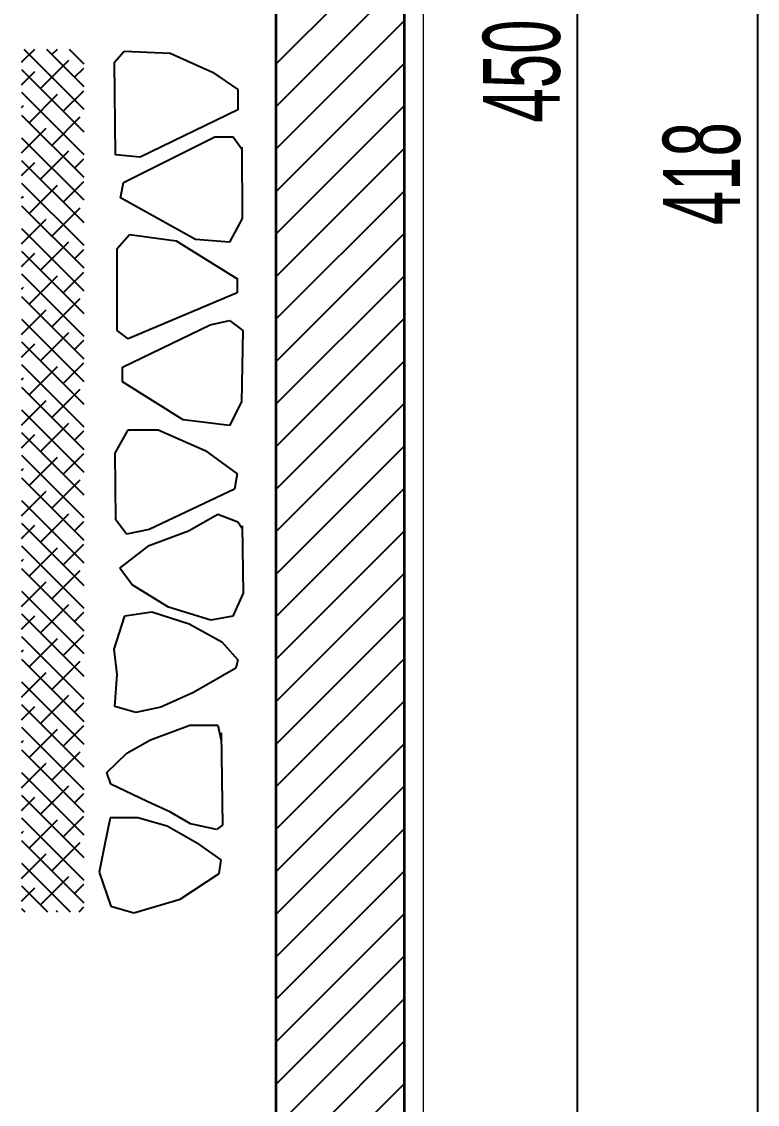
# Model space of a CAD drawing. Header units: inches. Extents: x -7543 to -822, y 102837 to 190349.
# Drawn here: x -827.52073 to -827.49778, y 102836.72066 to 102836.75443 of the extents above; entities that cross this region are included whole.
import ezdxf

# ---------------------------------------------------------------- set-up
doc = ezdxf.new("R2010")
doc.units = ezdxf.units.IN
doc.header["$MEASUREMENT"] = 0
doc.layers.add('DUVAR', color=7, linetype='Continuous', lineweight=35, true_color=0xfc4642)
for name, color, linetype, lineweight in [('ICOL', 55, 'Continuous', 25), ('SIVA', 150, 'Continuous', 15), ('TARAMA', 8, 'Continuous', 25)]:
    doc.layers.add(name, color=color, linetype=linetype, lineweight=lineweight)
doc.styles.add('OLCU', font='tromand.shx', dxfattribs={"width": 0.6, "height": 12})

msp = doc.modelspace()

# ---------------------------------------------------------------- linework, layer by layer
at = {"layer": 'DUVAR'}
for p, q in [((-827.512792, 102836.681485), (-827.512792, 102836.797885)), ((-827.508792, 102836.707885), (-827.508792, 102836.791485))]:
    msp.add_line(p, q, dxfattribs=at)
at = {"layer": 'ICOL'}
for p, q in [((-827.503398, 102836.797885), (-827.503398, 102836.707885)), ((-827.497783, 102836.791485), (-827.497783, 102836.707885))]:
    msp.add_line(p, q, dxfattribs=at)
at = {"layer": 'SIVA'}
msp.add_line((-827.508192, 102836.708485), (-827.508192, 102836.790885), dxfattribs=at)
at = {"layer": 'TARAMA'}
for p, q in [((-827.512792, 102836.75311), (-827.508792, 102836.75711)), ((-827.512792, 102836.751785), (-827.508792, 102836.755785)), ((-827.512792, 102836.750459), (-827.508792, 102836.754459)), ((-827.512727, 102836.753838), (-827.512727, 102836.753838)), ((-827.511401, 102836.753838), (-827.511401, 102836.753838)), ((-827.510075, 102836.753838), (-827.510075, 102836.753838)), ((-827.520728, 102836.753159), (-827.520321, 102836.753566)), ((-827.520657, 102836.753566), (-827.518785, 102836.751694)), ((-827.51995, 102836.753566), (-827.518785, 102836.752401)), ((-827.519782, 102836.753398), (-827.519614, 102836.753566)), ((-827.519243, 102836.753566), (-827.518785, 102836.753108)), ((-827.517829, 102836.753164), (-827.517526, 102836.753508)), ((-827.517526, 102836.753508), (-827.516094, 102836.75344)), ((-827.516094, 102836.75344), (-827.514772, 102836.752847)), ((-827.520136, 102836.752337), (-827.519252, 102836.753221)), ((-827.517801, 102836.750271), (-827.517829, 102836.753164)), ((-827.512792, 102836.749133), (-827.508792, 102836.753133)), ((-827.512064, 102836.753176), (-827.512064, 102836.753176)), ((-827.510738, 102836.753176), (-827.510738, 102836.753176)), ((-827.509413, 102836.753176), (-827.509413, 102836.753176)), ((-827.520728, 102836.752929), (-827.518785, 102836.750987)), ((-827.520728, 102836.752452), (-827.520312, 102836.752867)), ((-827.519075, 102836.752691), (-827.518785, 102836.75298)), ((-827.514772, 102836.752847), (-827.513987, 102836.75231)), ((-827.512727, 102836.752513), (-827.512727, 102836.752513)), ((-827.511401, 102836.752513), (-827.511401, 102836.752513)), ((-827.510075, 102836.752513), (-827.510075, 102836.752513)), ((-827.520728, 102836.752222), (-827.518785, 102836.75028)), ((-827.520489, 102836.751276), (-827.519605, 102836.75216)), ((-827.519428, 102836.75163), (-827.518785, 102836.752273)), ((-827.513987, 102836.75231), (-827.513987, 102836.751676)), ((-827.520728, 102836.751745), (-827.520666, 102836.751807)), ((-827.513987, 102836.751676), (-827.51703, 102836.750202)), ((-827.512792, 102836.747807), (-827.508792, 102836.751807)), ((-827.512064, 102836.75185), (-827.512064, 102836.75185)), ((-827.510738, 102836.75185), (-827.510738, 102836.75185)), ((-827.509413, 102836.75185), (-827.509413, 102836.75185)), ((-827.520728, 102836.751515), (-827.518785, 102836.749572)), ((-827.519782, 102836.750569), (-827.518898, 102836.751453)), ((-827.520728, 102836.750331), (-827.519959, 102836.7511)), ((-827.512727, 102836.751187), (-827.512727, 102836.751187)), ((-827.511401, 102836.751187), (-827.511401, 102836.751187)), ((-827.510075, 102836.751187), (-827.510075, 102836.751187)), ((-827.520728, 102836.750808), (-827.518785, 102836.748865)), ((-827.517546, 102836.749412), (-827.514706, 102836.750833)), ((-827.514706, 102836.750833), (-827.514126, 102836.750833)), ((-827.514126, 102836.750833), (-827.513866, 102836.750473)), ((-827.520136, 102836.749509), (-827.519252, 102836.750393)), ((-827.513856, 102836.750513), (-827.513846, 102836.748292)), ((-827.512792, 102836.746481), (-827.508792, 102836.750481)), ((-827.512064, 102836.750524), (-827.512064, 102836.750524)), ((-827.510738, 102836.750524), (-827.510738, 102836.750524)), ((-827.509413, 102836.750524), (-827.509413, 102836.750524)), ((-827.520728, 102836.750101), (-827.518785, 102836.748158)), ((-827.520728, 102836.749624), (-827.520312, 102836.750039)), ((-827.519075, 102836.749862), (-827.518785, 102836.750152)), ((-827.51703, 102836.750202), (-827.517801, 102836.750271)), ((-827.512727, 102836.749861), (-827.512727, 102836.749861)), ((-827.511401, 102836.749861), (-827.511401, 102836.749861)), ((-827.510075, 102836.749861), (-827.510075, 102836.749861)), ((-827.520728, 102836.749394), (-827.518785, 102836.747451)), ((-827.520489, 102836.748448), (-827.519605, 102836.749332)), ((-827.519428, 102836.748802), (-827.518785, 102836.749445)), ((-827.517646, 102836.748932), (-827.517546, 102836.749412)), ((-827.520728, 102836.748917), (-827.520666, 102836.748978)), ((-827.512792, 102836.745155), (-827.508792, 102836.749155)), ((-827.512064, 102836.749198), (-827.512064, 102836.749198)), ((-827.510738, 102836.749198), (-827.510738, 102836.749198)), ((-827.509413, 102836.749198), (-827.509413, 102836.749198)), ((-827.520728, 102836.748687), (-827.518785, 102836.746744)), ((-827.515306, 102836.747631), (-827.517646, 102836.748932)), ((-827.519782, 102836.747741), (-827.518898, 102836.748625)), ((-827.513846, 102836.748292), (-827.514246, 102836.747551)), ((-827.512727, 102836.748535), (-827.512727, 102836.748535)), ((-827.511401, 102836.748535), (-827.511401, 102836.748535)), ((-827.510075, 102836.748535), (-827.510075, 102836.748535)), ((-827.520728, 102836.747502), (-827.519959, 102836.748271)), ((-827.520728, 102836.747979), (-827.518785, 102836.746037)), ((-827.517746, 102836.747351), (-827.517366, 102836.747792)), ((-827.517366, 102836.747792), (-827.515906, 102836.747591)), ((-827.514246, 102836.747551), (-827.515306, 102836.747631)), ((-827.512792, 102836.74383), (-827.508792, 102836.74783)), ((-827.512064, 102836.747872), (-827.512064, 102836.747872)), ((-827.510738, 102836.747872), (-827.510738, 102836.747872)), ((-827.509413, 102836.747872), (-827.509413, 102836.747872)), ((-827.520136, 102836.74668), (-827.519252, 102836.747564)), ((-827.519075, 102836.747034), (-827.518785, 102836.747324)), ((-827.517746, 102836.74479), (-827.517746, 102836.747351)), ((-827.515906, 102836.747591), (-827.513986, 102836.746391)), ((-827.520728, 102836.747272), (-827.518785, 102836.74533)), ((-827.520728, 102836.746795), (-827.520312, 102836.747211)), ((-827.512727, 102836.747209), (-827.512727, 102836.747209)), ((-827.511401, 102836.747209), (-827.511401, 102836.747209)), ((-827.510075, 102836.747209), (-827.510075, 102836.747209)), ((-827.519428, 102836.745973), (-827.518785, 102836.746617)), ((-827.520728, 102836.746565), (-827.518785, 102836.744623)), ((-827.520489, 102836.74562), (-827.519605, 102836.746504)), ((-827.514006, 102836.746391), (-827.514006, 102836.745971)), ((-827.512792, 102836.742504), (-827.508792, 102836.746504)), ((-827.512064, 102836.746546), (-827.512064, 102836.746546)), ((-827.510738, 102836.746546), (-827.510738, 102836.746546)), ((-827.509413, 102836.746546), (-827.509413, 102836.746546)), ((-827.520728, 102836.746088), (-827.520666, 102836.74615)), ((-827.514006, 102836.745971), (-827.517406, 102836.74453)), ((-827.520728, 102836.745858), (-827.518785, 102836.743916)), ((-827.519782, 102836.744913), (-827.518898, 102836.745796)), ((-827.512727, 102836.745884), (-827.512727, 102836.745884)), ((-827.511401, 102836.745884), (-827.511401, 102836.745884)), ((-827.510075, 102836.745884), (-827.510075, 102836.745884)), ((-827.520728, 102836.744674), (-827.519959, 102836.745443)), ((-827.520728, 102836.745151), (-827.518785, 102836.743209)), ((-827.517586, 102836.74365), (-827.514846, 102836.74497)), ((-827.514846, 102836.74497), (-827.514246, 102836.74511)), ((-827.514246, 102836.74511), (-827.513826, 102836.74479)), ((-827.512792, 102836.741178), (-827.508792, 102836.745178)), ((-827.512064, 102836.745221), (-827.512064, 102836.745221)), ((-827.510738, 102836.745221), (-827.510738, 102836.745221)), ((-827.509413, 102836.745221), (-827.509413, 102836.745221)), ((-827.520136, 102836.743852), (-827.519252, 102836.744736)), ((-827.517406, 102836.74453), (-827.517746, 102836.74479)), ((-827.513826, 102836.74479), (-827.513866, 102836.742569)), ((-827.520728, 102836.744444), (-827.518785, 102836.742501)), ((-827.520728, 102836.743967), (-827.520312, 102836.744382)), ((-827.519075, 102836.744205), (-827.518785, 102836.744495)), ((-827.512727, 102836.744558), (-827.512727, 102836.744558)), ((-827.511401, 102836.744558), (-827.511401, 102836.744558)), ((-827.510075, 102836.744558), (-827.510075, 102836.744558)), ((-827.520728, 102836.743737), (-827.518785, 102836.741794)), ((-827.520489, 102836.742791), (-827.519605, 102836.743675)), ((-827.519428, 102836.743145), (-827.518785, 102836.743788)), ((-827.517586, 102836.74319), (-827.517586, 102836.74365)), ((-827.512792, 102836.739852), (-827.508792, 102836.743852)), ((-827.512064, 102836.743895), (-827.512064, 102836.743895)), ((-827.510738, 102836.743895), (-827.510738, 102836.743895)), ((-827.509413, 102836.743895), (-827.509413, 102836.743895)), ((-827.520728, 102836.74326), (-827.520666, 102836.743322)), ((-827.512727, 102836.743232), (-827.512727, 102836.743232)), ((-827.511401, 102836.743232), (-827.511401, 102836.743232)), ((-827.510075, 102836.743232), (-827.510075, 102836.743232)), ((-827.520728, 102836.74303), (-827.518785, 102836.741087)), ((-827.519782, 102836.742084), (-827.518898, 102836.742968)), ((-827.515686, 102836.742009), (-827.517586, 102836.74319)), ((-827.520728, 102836.741846), (-827.519959, 102836.742614)), ((-827.513866, 102836.742569), (-827.514246, 102836.741829)), ((-827.512064, 102836.742569), (-827.512064, 102836.742569)), ((-827.510738, 102836.742569), (-827.510738, 102836.742569)), ((-827.509413, 102836.742569), (-827.509413, 102836.742569)), ((-827.520728, 102836.742323), (-827.518785, 102836.74038)), ((-827.512792, 102836.738526), (-827.508792, 102836.742526)), ((-827.520136, 102836.741023), (-827.519252, 102836.741907)), ((-827.514246, 102836.741829), (-827.515686, 102836.742009)), ((-827.512727, 102836.741906), (-827.512727, 102836.741906)), ((-827.511401, 102836.741906), (-827.511401, 102836.741906)), ((-827.510075, 102836.741906), (-827.510075, 102836.741906)), ((-827.520728, 102836.741615), (-827.518785, 102836.739673)), ((-827.520728, 102836.741139), (-827.520312, 102836.741554)), ((-827.519075, 102836.741377), (-827.518785, 102836.741667)), ((-827.517806, 102836.740969), (-827.517406, 102836.741699)), ((-827.517406, 102836.741699), (-827.516466, 102836.741699)), ((-827.516466, 102836.741699), (-827.515006, 102836.741049)), ((-827.512792, 102836.7372), (-827.508792, 102836.7412)), ((-827.512064, 102836.741243), (-827.512064, 102836.741243)), ((-827.510738, 102836.741243), (-827.510738, 102836.741243)), ((-827.509413, 102836.741243), (-827.509413, 102836.741243)), ((-827.520728, 102836.740908), (-827.518785, 102836.738966)), ((-827.519428, 102836.740316), (-827.518785, 102836.74096)), ((-827.517786, 102836.738888), (-827.517806, 102836.740969)), ((-827.515006, 102836.741049), (-827.514006, 102836.740329)), ((-827.520489, 102836.739963), (-827.519605, 102836.740847)), ((-827.512727, 102836.74058), (-827.512727, 102836.74058)), ((-827.511401, 102836.74058), (-827.511401, 102836.74058)), ((-827.510075, 102836.74058), (-827.510075, 102836.74058)), ((-827.520728, 102836.740431), (-827.520666, 102836.740493)), ((-827.520728, 102836.740201), (-827.518785, 102836.738259)), ((-827.514006, 102836.740329), (-827.514086, 102836.739848)), ((-827.519782, 102836.739256), (-827.518898, 102836.74014)), ((-827.512792, 102836.735875), (-827.508792, 102836.739875)), ((-827.512064, 102836.739917), (-827.512064, 102836.739917)), ((-827.510738, 102836.739917), (-827.510738, 102836.739917)), ((-827.509413, 102836.739917), (-827.509413, 102836.739917)), ((-827.520728, 102836.739017), (-827.519959, 102836.739786)), ((-827.514086, 102836.739848), (-827.516746, 102836.738588)), ((-827.520728, 102836.739494), (-827.518785, 102836.737552)), ((-827.512727, 102836.739254), (-827.512727, 102836.739254)), ((-827.511401, 102836.739254), (-827.511401, 102836.739254)), ((-827.510075, 102836.739254), (-827.510075, 102836.739254)), ((-827.520136, 102836.738195), (-827.519252, 102836.739079)), ((-827.519075, 102836.738549), (-827.518785, 102836.738838)), ((-827.517456, 102836.738448), (-827.517786, 102836.738888)), ((-827.515526, 102836.738548), (-827.514604, 102836.739068)), ((-827.514604, 102836.739068), (-827.513986, 102836.738828)), ((-827.520728, 102836.738787), (-827.518785, 102836.736845)), ((-827.520728, 102836.73831), (-827.520312, 102836.738725)), ((-827.516746, 102836.738588), (-827.517456, 102836.738448)), ((-827.516746, 102836.738088), (-827.515526, 102836.738548)), ((-827.513986, 102836.738828), (-827.513845, 102836.738608)), ((-827.513846, 102836.738708), (-827.513816, 102836.736607)), ((-827.512792, 102836.734549), (-827.508792, 102836.738549)), ((-827.512064, 102836.738591), (-827.512064, 102836.738591)), ((-827.510738, 102836.738591), (-827.510738, 102836.738591)), ((-827.509413, 102836.738591), (-827.509413, 102836.738591)), ((-827.520728, 102836.73808), (-827.518785, 102836.736137)), ((-827.520489, 102836.737134), (-827.519605, 102836.738018)), ((-827.519428, 102836.737488), (-827.518785, 102836.738131)), ((-827.517666, 102836.737387), (-827.516746, 102836.738088)), ((-827.512727, 102836.737929), (-827.512727, 102836.737929)), ((-827.511401, 102836.737929), (-827.511401, 102836.737929)), ((-827.510075, 102836.737929), (-827.510075, 102836.737929)), ((-827.520728, 102836.737603), (-827.520666, 102836.737665)), ((-827.520728, 102836.737373), (-827.518785, 102836.73543)), ((-827.519782, 102836.736427), (-827.518898, 102836.737311)), ((-827.517286, 102836.736867), (-827.517666, 102836.737387)), ((-827.512792, 102836.733223), (-827.508792, 102836.737223)), ((-827.512064, 102836.737266), (-827.512064, 102836.737266)), ((-827.510738, 102836.737266), (-827.510738, 102836.737266)), ((-827.509413, 102836.737266), (-827.509413, 102836.737266)), ((-827.520728, 102836.736189), (-827.519959, 102836.736958)), ((-827.516146, 102836.736167), (-827.517286, 102836.736867)), ((-827.520728, 102836.736666), (-827.518785, 102836.734723)), ((-827.513816, 102836.736607), (-827.514146, 102836.735887)), ((-827.512727, 102836.736603), (-827.512727, 102836.736603)), ((-827.511401, 102836.736603), (-827.511401, 102836.736603)), ((-827.510075, 102836.736603), (-827.510075, 102836.736603)), ((-827.520136, 102836.735367), (-827.519252, 102836.73625)), ((-827.514826, 102836.735767), (-827.516146, 102836.736167)), ((-827.520728, 102836.735959), (-827.518785, 102836.734016)), ((-827.520728, 102836.735482), (-827.520312, 102836.735897)), ((-827.519075, 102836.73572), (-827.518785, 102836.73601)), ((-827.517846, 102836.734853), (-827.517506, 102836.735897)), ((-827.517506, 102836.735897), (-827.516666, 102836.736017)), ((-827.516666, 102836.736017), (-827.515506, 102836.735647)), ((-827.514146, 102836.735887), (-827.514826, 102836.735767)), ((-827.512792, 102836.731897), (-827.508792, 102836.735897)), ((-827.512064, 102836.73594), (-827.512064, 102836.73594)), ((-827.510738, 102836.73594), (-827.510738, 102836.73594)), ((-827.509413, 102836.73594), (-827.509413, 102836.73594)), ((-827.515506, 102836.735647), (-827.514486, 102836.735087)), ((-827.520728, 102836.735252), (-827.518785, 102836.733309)), ((-827.520489, 102836.734306), (-827.519605, 102836.73519)), ((-827.519428, 102836.734659), (-827.518785, 102836.735303)), ((-827.512727, 102836.735277), (-827.512727, 102836.735277)), ((-827.511401, 102836.735277), (-827.511401, 102836.735277)), ((-827.510075, 102836.735277), (-827.510075, 102836.735277)), ((-827.520728, 102836.734775), (-827.520666, 102836.734836)), ((-827.517746, 102836.734066), (-827.517846, 102836.734853)), ((-827.514486, 102836.735087), (-827.513986, 102836.734526)), ((-827.520728, 102836.734544), (-827.518785, 102836.732602)), ((-827.519782, 102836.733599), (-827.518898, 102836.734483)), ((-827.513986, 102836.734526), (-827.514046, 102836.734266)), ((-827.512792, 102836.730571), (-827.508792, 102836.734571)), ((-827.512064, 102836.734614), (-827.512064, 102836.734614)), ((-827.510738, 102836.734614), (-827.510738, 102836.734614)), ((-827.509413, 102836.734614), (-827.509413, 102836.734614)), ((-827.520728, 102836.73336), (-827.519959, 102836.734129)), ((-827.514046, 102836.734266), (-827.515366, 102836.733506)), ((-827.520728, 102836.733837), (-827.518785, 102836.731895)), ((-827.517826, 102836.733066), (-827.517746, 102836.734066)), ((-827.512727, 102836.733951), (-827.512727, 102836.733951)), ((-827.511401, 102836.733951), (-827.511401, 102836.733951)), ((-827.510075, 102836.733951), (-827.510075, 102836.733951)), ((-827.515366, 102836.733506), (-827.516386, 102836.733046)), ((-827.520728, 102836.73313), (-827.518785, 102836.731188)), ((-827.520136, 102836.732538), (-827.519252, 102836.733422)), ((-827.519075, 102836.732892), (-827.518785, 102836.733182)), ((-827.512792, 102836.729246), (-827.508792, 102836.733246)), ((-827.512064, 102836.733288), (-827.512064, 102836.733288)), ((-827.510738, 102836.733288), (-827.510738, 102836.733288)), ((-827.509413, 102836.733288), (-827.509413, 102836.733288)), ((-827.520728, 102836.732653), (-827.520312, 102836.733068)), ((-827.517166, 102836.732886), (-827.517826, 102836.733066)), ((-827.516386, 102836.733046), (-827.517166, 102836.732886)), ((-827.520728, 102836.732423), (-827.518785, 102836.730481)), ((-827.519428, 102836.731831), (-827.518785, 102836.732474)), ((-827.516706, 102836.732032), (-827.515486, 102836.732492)), ((-827.515486, 102836.732492), (-827.514606, 102836.732492)), ((-827.514606, 102836.732492), (-827.514503, 102836.732009)), ((-827.512727, 102836.732625), (-827.512727, 102836.732625)), ((-827.511401, 102836.732625), (-827.511401, 102836.732625)), ((-827.510075, 102836.732625), (-827.510075, 102836.732625)), ((-827.520489, 102836.731477), (-827.519605, 102836.732361)), ((-827.514506, 102836.732252), (-827.514466, 102836.729371)), ((-827.520728, 102836.731946), (-827.520666, 102836.732008)), ((-827.517446, 102836.731612), (-827.516706, 102836.732032)), ((-827.512792, 102836.72792), (-827.508792, 102836.73192)), ((-827.512064, 102836.731962), (-827.512064, 102836.731962)), ((-827.510738, 102836.731962), (-827.510738, 102836.731962)), ((-827.509413, 102836.731962), (-827.509413, 102836.731962)), ((-827.520728, 102836.731716), (-827.518785, 102836.729773)), ((-827.519782, 102836.73077), (-827.518898, 102836.731654)), ((-827.518066, 102836.731012), (-827.517446, 102836.731612)), ((-827.520728, 102836.730532), (-827.519959, 102836.731301)), ((-827.512727, 102836.731299), (-827.512727, 102836.731299)), ((-827.511401, 102836.731299), (-827.511401, 102836.731299)), ((-827.510075, 102836.731299), (-827.510075, 102836.731299)), ((-827.520728, 102836.731009), (-827.518785, 102836.729066)), ((-827.517946, 102836.730651), (-827.518066, 102836.731012)), ((-827.520136, 102836.72971), (-827.519252, 102836.730594)), ((-827.516816, 102836.730111), (-827.517946, 102836.730651)), ((-827.512792, 102836.726594), (-827.508792, 102836.730594)), ((-827.512064, 102836.730637), (-827.512064, 102836.730637)), ((-827.510738, 102836.730637), (-827.510738, 102836.730637)), ((-827.509413, 102836.730637), (-827.509413, 102836.730637)), ((-827.520728, 102836.730302), (-827.518785, 102836.728359)), ((-827.520728, 102836.729825), (-827.520312, 102836.73024)), ((-827.519075, 102836.730063), (-827.518785, 102836.730353)), ((-827.516086, 102836.729771), (-827.516816, 102836.730111)), ((-827.515466, 102836.729411), (-827.516086, 102836.729771)), ((-827.512727, 102836.729974), (-827.512727, 102836.729974)), ((-827.511401, 102836.729974), (-827.511401, 102836.729974)), ((-827.510075, 102836.729974), (-827.510075, 102836.729974)), ((-827.520728, 102836.729595), (-827.518785, 102836.727652)), ((-827.520489, 102836.728649), (-827.519605, 102836.729533)), ((-827.519428, 102836.729003), (-827.518785, 102836.729646)), ((-827.517971, 102836.7296), (-827.518146, 102836.728732)), ((-827.517105, 102836.7296), (-827.517971, 102836.7296)), ((-827.516186, 102836.72934), (-827.517105, 102836.7296)), ((-827.514646, 102836.729231), (-827.515466, 102836.729411)), ((-827.520728, 102836.729118), (-827.520666, 102836.729179)), ((-827.515166, 102836.72876), (-827.516186, 102836.72934)), ((-827.514466, 102836.729371), (-827.514646, 102836.729231)), ((-827.512792, 102836.725268), (-827.508792, 102836.729268)), ((-827.512064, 102836.729311), (-827.512064, 102836.729311)), ((-827.510738, 102836.729311), (-827.510738, 102836.729311)), ((-827.509413, 102836.729311), (-827.509413, 102836.729311)), ((-827.520728, 102836.728888), (-827.518785, 102836.726945)), ((-827.519782, 102836.727942), (-827.518898, 102836.728826)), ((-827.518146, 102836.728732), (-827.518313, 102836.7279)), ((-827.514509, 102836.728285), (-827.515166, 102836.72876)), ((-827.520728, 102836.727703), (-827.519959, 102836.728472)), ((-827.512727, 102836.728648), (-827.512727, 102836.728648)), ((-827.511401, 102836.728648), (-827.511401, 102836.728648)), ((-827.510075, 102836.728648), (-827.510075, 102836.728648)), ((-827.520728, 102836.72818), (-827.519217, 102836.72667)), ((-827.514566, 102836.72786), (-827.514509, 102836.728285)), ((-827.520136, 102836.726881), (-827.519252, 102836.727765)), ((-827.518313, 102836.7279), (-827.517946, 102836.726839)), ((-827.515786, 102836.727059), (-827.514566, 102836.72786)), ((-827.512792, 102836.723942), (-827.508792, 102836.727942)), ((-827.512064, 102836.727985), (-827.512064, 102836.727985)), ((-827.510738, 102836.727985), (-827.510738, 102836.727985)), ((-827.509413, 102836.727985), (-827.509413, 102836.727985)), ((-827.520728, 102836.727473), (-827.519924, 102836.72667)), ((-827.520728, 102836.726996), (-827.520312, 102836.727412)), ((-827.519075, 102836.727235), (-827.518785, 102836.727525)), ((-827.517226, 102836.726639), (-827.515786, 102836.727059)), ((-827.512727, 102836.727322), (-827.512727, 102836.727322)), ((-827.511401, 102836.727322), (-827.511401, 102836.727322)), ((-827.510075, 102836.727322), (-827.510075, 102836.727322)), ((-827.520728, 102836.726766), (-827.520631, 102836.72667)), ((-827.51964, 102836.72667), (-827.519605, 102836.726705)), ((-827.518933, 102836.72667), (-827.518785, 102836.726818)), ((-827.517946, 102836.726839), (-827.517226, 102836.726639)), ((-827.512792, 102836.722616), (-827.508792, 102836.726616)), ((-827.512064, 102836.726659), (-827.512064, 102836.726659)), ((-827.510738, 102836.726659), (-827.510738, 102836.726659)), ((-827.509413, 102836.726659), (-827.509413, 102836.726659)), ((-827.512727, 102836.725996), (-827.512727, 102836.725996)), ((-827.511401, 102836.725996), (-827.511401, 102836.725996)), ((-827.510075, 102836.725996), (-827.510075, 102836.725996)), ((-827.512064, 102836.725333), (-827.512064, 102836.725333)), ((-827.510738, 102836.725333), (-827.510738, 102836.725333)), ((-827.509413, 102836.725333), (-827.509413, 102836.725333)), ((-827.512792, 102836.721291), (-827.508792, 102836.725291)), ((-827.512727, 102836.72467), (-827.512727, 102836.72467)), ((-827.511401, 102836.72467), (-827.511401, 102836.72467)), ((-827.510075, 102836.72467), (-827.510075, 102836.72467)), ((-827.512064, 102836.724007), (-827.512064, 102836.724007)), ((-827.510738, 102836.724007), (-827.510738, 102836.724007)), ((-827.509413, 102836.724007), (-827.509413, 102836.724007)), ((-827.512792, 102836.719965), (-827.508792, 102836.723965)), ((-827.512727, 102836.723344), (-827.512727, 102836.723344)), ((-827.511401, 102836.723344), (-827.511401, 102836.723344)), ((-827.510075, 102836.723344), (-827.510075, 102836.723344)), ((-827.512792, 102836.718639), (-827.508792, 102836.722639)), ((-827.512064, 102836.722682), (-827.512064, 102836.722682)), ((-827.510738, 102836.722682), (-827.510738, 102836.722682)), ((-827.509413, 102836.722682), (-827.509413, 102836.722682)), ((-827.512727, 102836.722019), (-827.512727, 102836.722019)), ((-827.511401, 102836.722019), (-827.511401, 102836.722019)), ((-827.510075, 102836.722019), (-827.510075, 102836.722019)), ((-827.512792, 102836.717313), (-827.508792, 102836.721313)), ((-827.512064, 102836.721356), (-827.512064, 102836.721356)), ((-827.510738, 102836.721356), (-827.510738, 102836.721356)), ((-827.509413, 102836.721356), (-827.509413, 102836.721356)), ((-827.512727, 102836.720693), (-827.512727, 102836.720693)), ((-827.511401, 102836.720693), (-827.511401, 102836.720693)), ((-827.510075, 102836.720693), (-827.510075, 102836.720693))]:
    msp.add_line(p, q, dxfattribs=at)

# ---------------------------------------------------------------- texts
at = {"layer": 'ICOL', "char_height": 0.0024, "attachment_point": 5, "rotation": 90, "style": 'OLCU'}
for s, insert in [('\\A1;450', (-827.505126, 102836.752885)), ('\\A1;418', (-827.499511, 102836.749685))]:
    msp.add_mtext(s, dxfattribs=dict(at, insert=insert))

doc.saveas('drawing.dxf')
